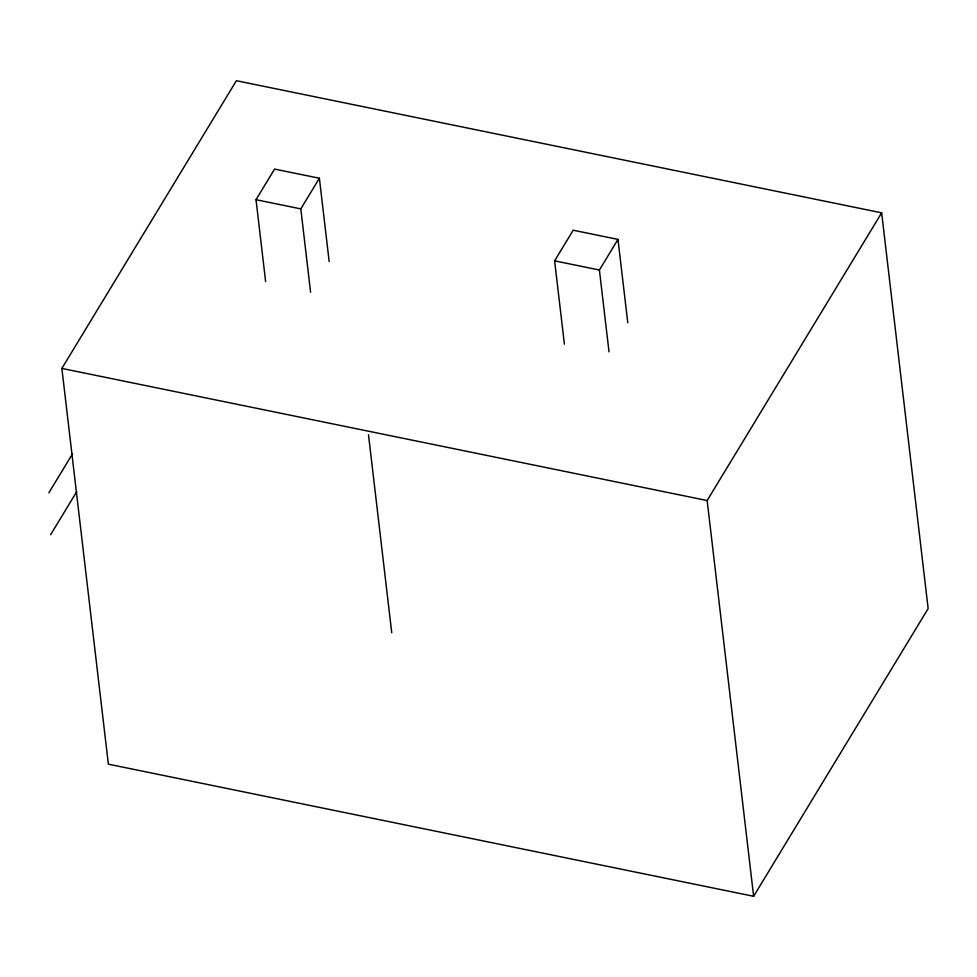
<?xml version="1.0" encoding="UTF-8"?>
<svg xmlns="http://www.w3.org/2000/svg" width="977" height="977" viewBox="0 0 977 977"><rect width="100%" height="100%" fill="white"/><g stroke="black" fill="none" stroke-linecap="round" stroke-linejoin="round"><path stroke-width="1.47" d="M61.869 368.427L236.385 80.712L881.657 212.827L928.15 608.573L753.633 896.288L108.362 764.173L61.869 368.427L707.153 500.542L881.657 212.827M48.85 492.835L72.542 453.78M50.633 534.688L76.694 491.724M265.622 281.523L256.011 199.711L274.586 169.082L319.381 178.241L329.164 261.58M310.588 292.208L300.806 208.883L319.381 178.241M564.401 344.173L554.606 260.847L573.194 230.218L617.977 239.389L627.771 322.715M609.013 351.83L599.402 270.018L617.977 239.389M256.011 199.711L300.806 208.883M554.606 260.847L599.402 270.018M707.153 500.542L753.633 896.288M368.488 434.741L391.74 632.742"/></g></svg>
